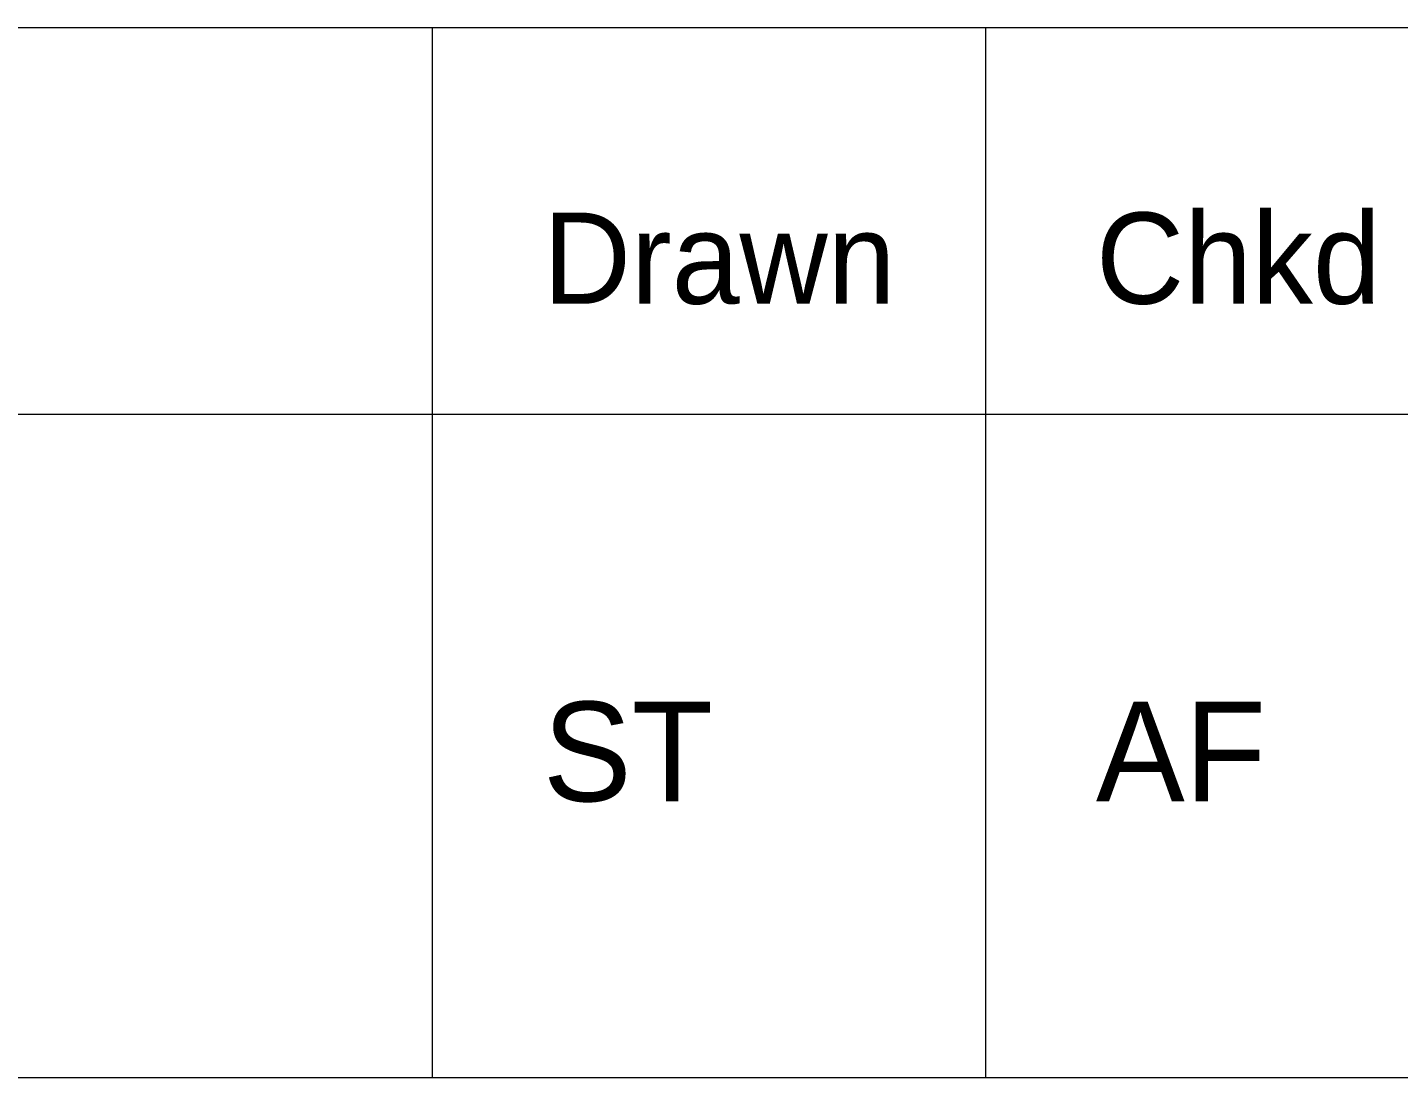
# Paper-space layout '02 Elevations and 3D' of a CAD drawing. Header units: millimetres. Extents: x 5 to 415, y 7 to 290.
# Drawn here: x 368.68 to 393.47, y 112 to 131 of the extents above; entities that cross this region are included whole.
import ezdxf

# ---------------------------------------------------------------- set-up
doc = ezdxf.new("R2010")
doc.units = ezdxf.units.MM
doc.layers.add('SHEET', color=7, linetype='Continuous')
doc.layers.add('TEXT', color=7, linetype='Continuous')

# ---------------------------------------------------------------- blocks, each defined once
blk = doc.blocks.new('SHEET_02')
at = {"layer": 'SHEET', "lineweight": 18}
for p, q in [((342, 131), (415, 131)), ((376, 131), (376, 112)), ((386, 131), (386, 112)), ((342, 124), (415, 124)), ((342, 112), (415, 112))]:
    blk.add_line(p, q, dxfattribs=at)
at = {"layer": 'TEXT'}
for s, height, p in [('Chkd', 1.65, (388, 126)), ('Drawn', 1.65, (378, 126)), ('ST', 1.8, (378, 117)), ('AF', 1.8, (388, 117))]:
    blk.add_text(s, height=height, dxfattribs=at).set_placement(p)

psp = doc.layouts.new('02 Elevations and 3D')

# ---------------------------------------------------------------- block references
psp.add_blockref('SHEET_02', (0, 0))

doc.saveas('drawing.dxf')
